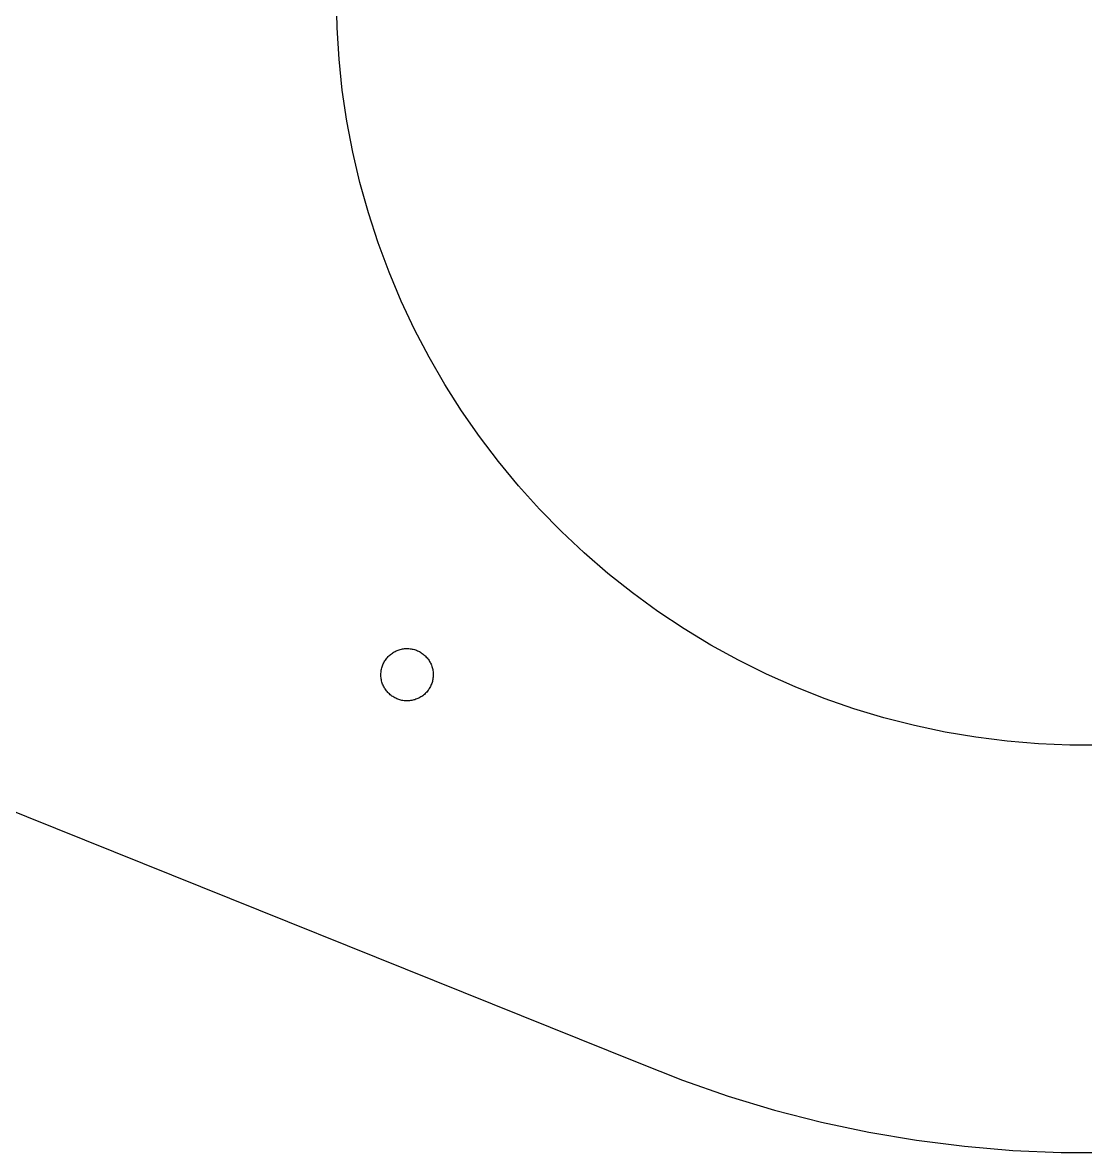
# Model space of a CAD drawing. Header units: metres. Extents: x -207 to 207, y -113 to 113.
# Drawn here: x -103.6 to 0, y -112.7 to -2.6 of the extents above; entities that cross this region are included whole.
import ezdxf

# ---------------------------------------------------------------- set-up
doc = ezdxf.new("R2010")
doc.units = ezdxf.units.M

msp = doc.modelspace()

# ---------------------------------------------------------------- linework, layer by layer
for p, q in [((-72.9359, -3.05679), (-72.9998, 0)), ((-72.7436, -6.10815), (-72.9359, -3.05679)), ((-72.4243, -9.14905), (-72.7436, -6.10815)), ((-71.9774, -12.1741), (-72.4243, -9.14905)), ((-71.4046, -15.1774), (-71.9774, -12.1741)), ((-70.7065, -18.1543), (-71.4046, -15.1774)), ((-69.8841, -21.0991), (-70.7065, -18.1543)), ((-68.9392, -24.0071), (-69.8841, -21.0991)), ((-67.8734, -26.8728), (-68.9392, -24.0071)), ((-66.6886, -29.6916), (-67.8734, -26.8728)), ((-65.3867, -32.4581), (-66.6886, -29.6916)), ((-63.9701, -35.168), (-65.3867, -32.4581)), ((-62.4415, -37.8159), (-63.9701, -35.168)), ((-207.175, -38.1), (-43.6729, -103.894)), ((-60.8029, -40.3975), (-62.4415, -37.8159)), ((-59.058, -42.9082), (-60.8029, -40.3975)), ((-57.2093, -45.3437), (-59.058, -42.9082)), ((-55.2606, -47.6994), (-57.2093, -45.3437)), ((-53.2146, -49.9718), (-55.2606, -47.6994)), ((-51.0752, -52.1561), (-53.2146, -49.9718)), ((-48.8462, -54.2494), (-51.0752, -52.1561)), ((-46.5317, -56.2473), (-48.8462, -54.2494)), ((-44.1357, -58.1465), (-46.5317, -56.2473)), ((-41.6618, -59.9436), (-44.1357, -58.1465)), ((-39.1151, -61.6358), (-41.6618, -59.9436)), ((-36.4997, -63.2198), (-39.1151, -61.6358)), ((-67.366, -63.8926), (-67.2719, -63.8422)), ((-67.2719, -63.8422), (-67.1757, -63.7957)), ((-67.1757, -63.7957), (-67.0777, -63.7535)), ((-67.0777, -63.7535), (-66.9781, -63.7151)), ((-66.9781, -63.7151), (-66.8769, -63.681)), ((-66.8769, -63.681), (-66.7742, -63.6512)), ((-66.7742, -63.6512), (-66.6707, -63.6256)), ((-66.6707, -63.6256), (-66.5657, -63.6046)), ((-66.5657, -63.6046), (-66.4603, -63.588)), ((-66.4603, -63.588), (-66.3541, -63.5756)), ((-66.3541, -63.5756), (-66.2479, -63.5678)), ((-66.2479, -63.5678), (-66.1409, -63.5643)), ((-66.1409, -63.5643), (-66.0343, -63.5655)), ((-66.0343, -63.5655), (-65.9274, -63.5713)), ((-65.9274, -63.5713), (-65.8212, -63.581)), ((-65.8212, -63.581), (-65.7154, -63.5957)), ((-65.7154, -63.5957), (-65.6103, -63.6147)), ((-65.6103, -63.6147), (-65.5061, -63.638)), ((-65.5061, -63.638), (-65.403, -63.6655)), ((-65.403, -63.6655), (-65.3011, -63.6977)), ((-65.3011, -63.6977), (-65.2003, -63.7337)), ((-65.2003, -63.7337), (-65.1015, -63.774)), ((-65.1015, -63.774), (-65.0046, -63.8186)), ((-65.0046, -63.8186), (-64.9092, -63.867)), ((-64.9092, -63.867), (-64.8162, -63.9194)), ((-33.8204, -64.6926), (-36.4997, -63.2198)), ((-68.433, -65.0526), (-68.3865, -64.9565)), ((-68.3865, -64.9565), (-68.3358, -64.8623)), ((-68.3358, -64.8623), (-68.2815, -64.7705)), ((-68.2815, -64.7705), (-68.2234, -64.6809)), ((-68.2234, -64.6809), (-68.1613, -64.5937)), ((-68.1613, -64.5937), (-68.0958, -64.5096)), ((-68.0958, -64.5096), (-68.0272, -64.4279)), ((-68.0272, -64.4279), (-67.9548, -64.3492)), ((-67.9548, -64.3492), (-67.8792, -64.274)), ((-67.8792, -64.274), (-67.8005, -64.2015)), ((-67.8005, -64.2015), (-67.7191, -64.1325)), ((-67.7191, -64.1325), (-67.6346, -64.067)), ((-67.6346, -64.067), (-67.5474, -64.0054)), ((-67.5474, -64.0054), (-67.4579, -63.9469)), ((-67.4579, -63.9469), (-67.366, -63.8926)), ((-64.8162, -63.9194), (-64.7255, -63.9756)), ((-64.7255, -63.9756), (-64.6371, -64.0356)), ((-64.6371, -64.0356), (-64.5515, -64.0996)), ((-64.5515, -64.0996), (-64.4685, -64.1666)), ((-64.4685, -64.1666), (-64.3883, -64.2372)), ((-64.3883, -64.2372), (-64.3112, -64.3112)), ((-64.3112, -64.3112), (-64.2372, -64.3883)), ((-64.2372, -64.3883), (-64.1666, -64.4685)), ((-64.1666, -64.4685), (-64.0996, -64.5515)), ((-64.0996, -64.5515), (-64.0356, -64.6371)), ((-64.0356, -64.6371), (-63.9756, -64.7255)), ((-63.9756, -64.7255), (-63.9194, -64.8162)), ((-63.9194, -64.8162), (-63.867, -64.9092)), ((-63.867, -64.9092), (-63.8186, -65.0046)), ((-31.0818, -66.0522), (-33.8204, -64.6926)), ((-68.664, -66.0874), (-68.6609, -65.9809)), ((-68.6609, -65.9809), (-68.6528, -65.8743)), ((-68.6528, -65.8743), (-68.6408, -65.7681)), ((-68.6408, -65.7681), (-68.6241, -65.6627)), ((-68.6241, -65.6627), (-68.6028, -65.558)), ((-68.6028, -65.558), (-68.5776, -65.4541)), ((-68.5776, -65.4541), (-68.5478, -65.3518)), ((-68.5478, -65.3518), (-68.5136, -65.2507)), ((-68.5136, -65.2507), (-68.4753, -65.1507)), ((-68.4753, -65.1507), (-68.433, -65.0526)), ((-63.8186, -65.0046), (-63.774, -65.1015)), ((-63.774, -65.1015), (-63.7337, -65.2003)), ((-63.7337, -65.2003), (-63.6977, -65.3011)), ((-63.6977, -65.3011), (-63.6655, -65.403)), ((-63.6655, -65.403), (-63.638, -65.5061)), ((-63.638, -65.5061), (-63.6147, -65.6103)), ((-63.6147, -65.6103), (-63.5957, -65.7154)), ((-63.5957, -65.7154), (-63.581, -65.8212)), ((-63.581, -65.8212), (-63.5713, -65.9274)), ((-63.5713, -65.9274), (-63.5655, -66.0343)), ((-63.5655, -66.0343), (-63.5643, -66.1409)), ((-28.2886, -67.2959), (-31.0818, -66.0522)), ((-68.6629, -66.1944), (-68.664, -66.0874)), ((-68.6574, -66.301), (-68.6629, -66.1944)), ((-68.6474, -66.4072), (-68.6574, -66.301)), ((-68.633, -66.5134), (-68.6474, -66.4072)), ((-68.614, -66.6184), (-68.633, -66.5134)), ((-68.5908, -66.7227), (-68.614, -66.6184)), ((-68.5629, -66.8258), (-68.5908, -66.7227)), ((-68.5311, -66.9277), (-68.5629, -66.8258)), ((-68.495, -67.0281), (-68.5311, -66.9277)), ((-68.4547, -67.1269), (-68.495, -67.0281)), ((-68.4102, -67.2242), (-68.4547, -67.1269)), ((-63.7535, -67.0777), (-63.7957, -67.1757)), ((-63.7151, -66.9781), (-63.7535, -67.0777)), ((-63.681, -66.8769), (-63.7151, -66.9781)), ((-63.6512, -66.7742), (-63.681, -66.8769)), ((-63.6256, -66.6707), (-63.6512, -66.7742)), ((-63.6046, -66.5657), (-63.6256, -66.6707)), ((-63.588, -66.4603), (-63.6046, -66.5657)), ((-63.5756, -66.3541), (-63.588, -66.4603)), ((-63.5678, -66.2479), (-63.5756, -66.3541)), ((-63.5643, -66.1409), (-63.5678, -66.2479)), ((-68.3617, -67.3191), (-68.4102, -67.2242)), ((-68.309, -67.4122), (-68.3617, -67.3191)), ((-68.2528, -67.5032), (-68.309, -67.4122)), ((-68.1927, -67.5916), (-68.2528, -67.5032)), ((-68.1292, -67.6773), (-68.1927, -67.5916)), ((-68.0621, -67.7602), (-68.1292, -67.6773)), ((-67.9912, -67.8404), (-68.0621, -67.7602)), ((-67.9176, -67.9176), (-67.9912, -67.8404)), ((-67.8404, -67.9912), (-67.9176, -67.9176)), ((-67.7602, -68.0621), (-67.8404, -67.9912)), ((-67.6773, -68.1292), (-67.7602, -68.0621)), ((-67.5916, -68.1927), (-67.6773, -68.1292)), ((-67.5032, -68.2528), (-67.5916, -68.1927)), ((-67.4122, -68.309), (-67.5032, -68.2528)), ((-64.6809, -68.2234), (-64.7705, -68.2815)), ((-64.5937, -68.1613), (-64.6809, -68.2234)), ((-64.5096, -68.0958), (-64.5937, -68.1613)), ((-64.4279, -68.0272), (-64.5096, -68.0958)), ((-64.3492, -67.9548), (-64.4279, -68.0272)), ((-64.274, -67.8792), (-64.3492, -67.9548)), ((-64.2015, -67.8005), (-64.274, -67.8792)), ((-64.1325, -67.7191), (-64.2015, -67.8005)), ((-64.067, -67.6346), (-64.1325, -67.7191)), ((-64.0054, -67.5474), (-64.067, -67.6346)), ((-63.9469, -67.4579), (-64.0054, -67.5474)), ((-63.8926, -67.366), (-63.9469, -67.4579)), ((-63.8422, -67.2719), (-63.8926, -67.366)), ((-63.7957, -67.1757), (-63.8422, -67.2719)), ((-25.4457, -68.4214), (-28.2886, -67.2959)), ((-67.3191, -68.3617), (-67.4122, -68.309)), ((-67.2242, -68.4102), (-67.3191, -68.3617)), ((-67.1269, -68.4547), (-67.2242, -68.4102)), ((-67.0281, -68.495), (-67.1269, -68.4547)), ((-66.9277, -68.5311), (-67.0281, -68.495)), ((-66.8258, -68.5629), (-66.9277, -68.5311)), ((-66.7227, -68.5908), (-66.8258, -68.5629)), ((-66.6184, -68.614), (-66.7227, -68.5908)), ((-66.5134, -68.633), (-66.6184, -68.614)), ((-66.4072, -68.6474), (-66.5134, -68.633)), ((-66.301, -68.6574), (-66.4072, -68.6474)), ((-66.1944, -68.6629), (-66.301, -68.6574)), ((-66.0874, -68.664), (-66.1944, -68.6629)), ((-65.9809, -68.6609), (-66.0874, -68.664)), ((-65.8743, -68.6528), (-65.9809, -68.6609)), ((-65.7681, -68.6408), (-65.8743, -68.6528)), ((-65.6627, -68.6241), (-65.7681, -68.6408)), ((-65.558, -68.6028), (-65.6627, -68.6241)), ((-65.4541, -68.5776), (-65.558, -68.6028)), ((-65.3518, -68.5478), (-65.4541, -68.5776)), ((-65.2507, -68.5136), (-65.3518, -68.5478)), ((-65.1507, -68.4753), (-65.2507, -68.5136)), ((-65.0526, -68.433), (-65.1507, -68.4753)), ((-64.9565, -68.3865), (-65.0526, -68.433)), ((-64.8623, -68.3358), (-64.9565, -68.3865)), ((-64.7705, -68.2815), (-64.8623, -68.3358)), ((-22.5579, -69.4268), (-25.4457, -68.4214)), ((-19.631, -70.3108), (-22.5579, -69.4268)), ((-16.6695, -71.0712), (-19.631, -70.3108)), ((-13.6786, -71.7069), (-16.6695, -71.0712)), ((-10.6637, -72.2165), (-13.6786, -71.7069)), ((-7.63054, -72.5998), (-10.6637, -72.2165)), ((-4.58344, -72.8556), (-7.63054, -72.5998)), ((-1.52859, -72.9839), (-4.58344, -72.8556)), ((1.52859, -72.9839), (-1.52859, -72.9839)), ((-43.6729, -103.894), (-39.284, -105.632)), ((-39.284, -105.632), (-34.8262, -107.184)), ((-34.8262, -107.184), (-30.3071, -108.548)), ((-30.3071, -108.548), (-25.7349, -109.722)), ((-25.7349, -109.722), (-21.1177, -110.704)), ((-21.1177, -110.704), (-16.4633, -111.491)), ((-16.4633, -111.491), (-11.7803, -112.082)), ((-11.7803, -112.082), (-7.07631, -112.477)), ((-7.07631, -112.477), (-2.35993, -112.675)), ((-2.35993, -112.675), (2.35993, -112.675))]:
    msp.add_line(p, q)

doc.saveas('drawing.dxf')
